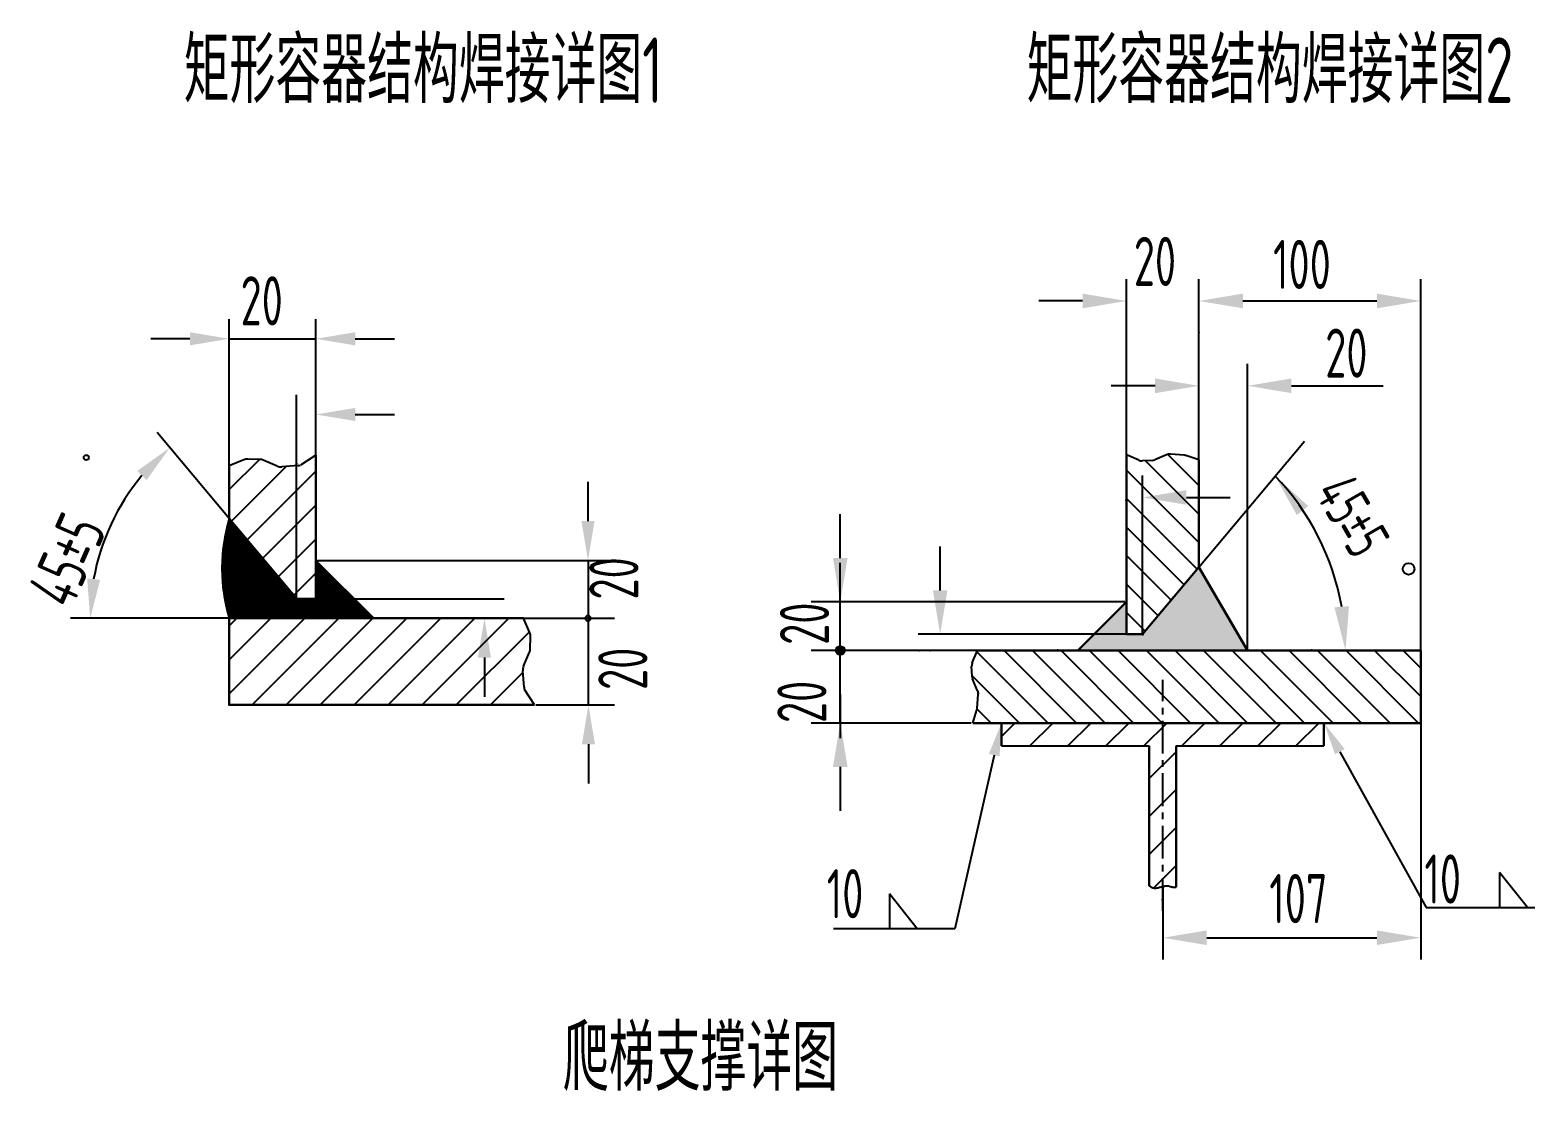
# Model space of a CAD drawing. Header units: millimetres. Extents: x 115735 to 194929, y 30422 to 45272.
# Drawn here: x 122621 to 126067, y 34908 to 37337 of the extents above; entities that cross this region are included whole.
import ezdxf
from ezdxf.enums import TextEntityAlignment as Align

# ---------------------------------------------------------------- set-up
doc = ezdxf.new("R2010")
doc.units = ezdxf.units.MM
doc.linetypes.add('CENTERX2', pattern=[4, 2.5, -0.5, 0.5, -0.5])
for name, color, linetype in [('2', 4, 'Continuous'), ('2细线层', 4, 'Continuous'), ('_CENTER', 1, 'CENTERX2'), ('DATA', 4, 'Continuous'), ('DIM', 3, 'Continuous'), ('DIMEN', 4, 'Continuous')]:
    doc.layers.add(name, color=color, linetype=linetype)
doc.layers.add('DRAWING', color=7, linetype='Continuous', lineweight=30)
doc.styles.add('JEREH', font='isocp.shx', dxfattribs={"width": 0.7, "bigfont": 'hzfs.shx'})

msp = doc.modelspace()

# ---------------------------------------------------------------- hatches: boundary and pattern name
at = {"ltscale": 5}
h = msp.add_hatch(color=4, dxfattribs=at)
h.paths.add_polyline_path([(125168.3, 35953.9), (125131.4, 35953.9), (125057.4, 35953.9), (125020.3, 35916.8), (125408.5, 35916.8), (125408.6, 35916.9), (125297.5, 36107.9)])
h.paths.add_polyline_path([(125131.4, 35953.9), (125131.4, 36027.9), (125057.4, 35953.9)], flags=17)
at = {"layer": 'DIM'}
h = msp.add_hatch(color=256, dxfattribs=at)
h.paths.add_polyline_path([(124476, 35926.9, 0.414214), (124465.9, 35916.8), (124476, 35916.8)])
h.paths.add_polyline_path([(124476, 35926.9), (124476, 35916.8), (124486.2, 35916.8, 0.414214)])
h.paths.add_polyline_path([(124486.2, 35916.8), (124476, 35916.8), (124476, 35906.6, 0.414214)])
h.paths.add_polyline_path([(124476, 35916.8), (124465.9, 35916.8, 0.414214), (124476, 35906.6)])

# ---------------------------------------------------------------- linework, layer by layer
at = {"color": 4}
for p, q in [((124845.2, 35698.2), (125183.7, 35698.2)), ((125245.2, 35698.2), (125583.7, 35698.2))]:
    msp.add_line(p, q, dxfattribs=at)
at = {"layer": '2', "ltscale": 5}
for p, q in [((125131.4, 36364.5), (125131.4, 36767.4)), ((125297.5, 36353.6), (125297.5, 36767.4)), ((125030.9, 36717.1), (124930.4, 36717.1)), ((125398, 36717.1), (125498.5, 36717.1)), ((123076.7, 36339.2), (123076.7, 36675.5)), ((123275.1, 36364.3), (123275.1, 36675.5)), ((122986.7, 36630.5), (122896.8, 36630.5)), ((123365.1, 36630.5), (123455, 36630.5)), ((123231, 36034.8), (123231, 36502.2)), ((123275.1, 36034.8), (123275.1, 36502.2)), ((123365.1, 36457.2), (123455, 36457.2)), ((123076.7, 36218.6), (122911.5, 36415.6)), ((125131.4, 35953.9), (125131.4, 36317.4)), ((125168.3, 35953.9), (125168.3, 36317.4)), ((125268.8, 36267.2), (125369.2, 36267.2)), ((124704.7, 36054.4), (124704.7, 36154.8)), ((123320.1, 36034.8), (123706, 36034.8)), ((123076.7, 35990.4), (122713.2, 35990.4)), ((123279.1, 35990.4), (123661.1, 35990.4)), ((125131.4, 35953.9), (124654.5, 35953.9)), ((125125.6, 35916.8), (124654.5, 35916.8)), ((123661.1, 35900.4), (123661.1, 35810.5))]:
    msp.add_line(p, q, dxfattribs=at)
at = {"layer": '2'}
for p, q in [((123278.1, 36123.1), (123958.3, 36123.1)), ((123898.3, 36123.1), (123898.3, 35990.4))]:
    msp.add_line(p, q, dxfattribs=at)
msp.add_circle((122749.2, 36358.5), 5.8, dxfattribs=at)
at = {"layer": '2', "ltscale": 5}
msp.add_arc((123268.2, 35990.4), 510, 140.1207, 169.8787, dxfattribs=at)
for points in [[(125030.9, 36733.9), (125030.9, 36700.4), (125131.4, 36717.1)], [(125398, 36733.9), (125398, 36700.4), (125297.5, 36717.1)], [(122986.7, 36645.5), (122986.7, 36615.5), (123076.7, 36630.5)], [(123365.1, 36645.5), (123365.1, 36615.5), (123275.1, 36630.5)], [(123365.1, 36472.2), (123365.1, 36442.2), (123275.1, 36457.2)], [(122887.4, 36306.8), (122866.2, 36328), (122940.4, 36381.1)], [(125268.8, 36283.9), (125268.8, 36250.4), (125168.3, 36267.2)], [(122751.2, 36081.4), (122781.1, 36078.7), (122758.2, 35990.4)], [(124688, 36054.4), (124721.5, 36054.4), (124704.7, 35953.9)], [(123676.1, 35900.4), (123646.1, 35900.4), (123661.1, 35990.4)]]:
    msp.add_solid(points, dxfattribs=at)
at = {"layer": '2'}
msp.add_solid([(123913.3, 36213), (123883.3, 36213), (123898.3, 36123.1)], dxfattribs=at)
at = {"layer": '_CENTER', "ltscale": 30}
msp.add_line((125214.5, 35320.5), (125214.5, 35849.2), dxfattribs=at)
at = {"layer": 'DIM', "ltscale": 5}
for p, q in [((125297.5, 36353.6), (125297.5, 36767.4)), ((125805.3, 35916.8), (125805.3, 36767.4)), ((125398, 36717.1), (125704.9, 36717.1)), ((123076.7, 36630.5), (123275.1, 36630.5)), ((125297.5, 36107.9), (125297.5, 36573)), ((125408.6, 35916.8), (125408.6, 36573)), ((125197.1, 36522.8), (125096.6, 36522.8)), ((125509.1, 36522.8), (125719.4, 36522.8)), ((125297.5, 36107.9), (125539.3, 36396.1)), ((125805.3, 35750.6), (125805.3, 35208.7)), ((125214.6, 35376.2), (125214.6, 35208.7)), ((125315.1, 35258.9), (125704.9, 35258.9))]:
    msp.add_line(p, q, dxfattribs=at)
at = {"layer": 'DIM'}
for p, q in [((123898.3, 36213), (123898.3, 36303)), ((124476, 36128.3), (124476, 36228.8)), ((124476, 36017.2), (124476, 36117.7)), ((125128, 36027.9), (124409.1, 36027.9)), ((124476, 35750.6), (124476, 36017.2)), ((123753.9, 35990.4), (123958.3, 35990.4)), ((123753.9, 35990.4), (123959.3, 35990.4)), ((123899.3, 35792), (123899.3, 35990.4)), ((124787, 35916.8), (124409.1, 35916.8)), ((124787, 35916.8), (124409.1, 35916.8)), ((124476, 35816.3), (124476, 35715.8)), ((123779, 35792), (123959.3, 35792)), ((124776.1, 35750.6), (124409.1, 35750.6)), ((123899.3, 35702.1), (123899.3, 35612.1)), ((124828.6, 35677.1), (124738.4, 35279.1)), ((124476, 35650.2), (124476, 35549.7)), ((125986, 35408.3), (125986, 35327.9)), ((126049.9, 35327.9), (125986, 35408.3)), ((124588.4, 35359.5), (124588.4, 35279.1)), ((124652.2, 35279.1), (124588.4, 35359.5)), ((124738.4, 35279.1), (124460.3, 35279.1))]:
    msp.add_line(p, q, dxfattribs=at)
at = {"layer": 'DIM', "extrusion": (0, 0, -1)}
for p, q in [((125620.2, 35684.9), (125817.9, 35327.8)), ((125817.9, 35327.8), (126066.8, 35327.9))]:
    msp.add_line(p, q, dxfattribs=at)
at = {"layer": 'DIM', "ltscale": 5}
msp.add_arc((125057.7, 35916.8), 575.4, 10.0165, 43.9277, dxfattribs=at)
for points in [[(125398, 36733.9), (125398, 36700.4), (125297.5, 36717.1)], [(125704.9, 36733.9), (125704.9, 36700.4), (125805.3, 36717.1)], [(125197.1, 36539.6), (125197.1, 36506.1), (125297.5, 36522.8)], [(125509.1, 36539.6), (125509.1, 36506.1), (125408.6, 36522.8)], [(125521.4, 36226.8), (125547.6, 36247.6), (125472.1, 36316)], [(125641, 36018.3), (125607.7, 36015.4), (125633.1, 35916.8)], [(125315.1, 35275.6), (125315.1, 35242.2), (125214.6, 35258.9)], [(125704.9, 35275.6), (125704.9, 35242.2), (125805.3, 35258.9)]]:
    msp.add_solid(points, dxfattribs=at)
at = {"layer": 'DIM'}
for points in [[(124459.3, 36128.3), (124492.8, 36128.3), (124476, 36027.9)], [(123914.3, 35702.1), (123884.3, 35702.1), (123899.3, 35792)], [(124459.3, 35650.2), (124492.8, 35650.2), (124476, 35750.6)], [(124816.3, 35679.9), (124845.2, 35750.6), (124840.8, 35674.4)]]:
    msp.add_solid(points, dxfattribs=at)
at = {"layer": 'DIM', "extrusion": (0, 0, -1)}
msp.add_solid([(-125631.2, 35691), (-125583.7, 35750.8), (-125609.2, 35678.8)], dxfattribs=at)
at = {"layer": 'DIMEN'}
for p, q in [((125297.5, 36367.7), (125297.5, 36645)), ((123275.1, 36364.3), (123239.5, 36341)), ((123275.1, 36364.3), (123275.1, 36034.8)), ((125159.4, 36352.5), (125131.4, 36364.5)), ((125223.4, 36364.8), (125196.6, 36353.3)), ((125297.5, 36294.2), (125226.1, 36365.7)), ((125263.6, 36363.8), (125232.1, 36366.2)), ((125297.5, 36353.6), (125267.7, 36363)), ((123076.7, 36285.2), (123145.9, 36354.4)), ((123110.2, 36353.5), (123076.7, 36339.2)), ((123081.9, 36212.5), (123207.4, 36337.9)), ((123117.5, 36170.1), (123275.1, 36327.7)), ((123146.7, 36354.3), (123119.6, 36355.2)), ((123186.6, 36338.9), (123154.6, 36352.6)), ((123234.5, 36340), (123197, 36337.1)), ((125297.5, 36163.7), (125131.4, 36329.8)), ((125190, 36351.8), (125167.3, 36351.1)), ((125297.5, 36228.9), (125175.1, 36351.3)), ((125293.2, 36102.7), (125131.4, 36264.5)), ((123153, 36127.7), (123275.1, 36249.8)), ((123062, 36144.9), (123103.6, 36186.6)), ((123062.4, 36148.6), (123102.1, 36188.3)), ((123062.8, 36152.2), (123100.7, 36190.1)), ((123063.3, 36155.9), (123099.2, 36191.9)), ((123063.8, 36159.7), (123097.7, 36193.6)), ((123064.3, 36163.4), (123095.9, 36195)), ((123064.9, 36167.3), (123092.7, 36195)), ((123065.6, 36171.1), (123089.5, 36195)), ((123066.2, 36175.1), (123086.2, 36195)), ((123067, 36179), (123083, 36195)), ((123067.8, 36183.1), (123079.8, 36195)), ((123262.9, 35990.4), (123068.2, 36185.2)), ((123068.6, 36187.1), (123076.5, 36195)), ((123266.2, 35990.4), (123068.8, 36187.8)), ((123269.4, 35990.4), (123069.3, 36190.5)), ((123069.5, 36191.3), (123073.3, 36195)), ((123272.6, 35990.4), (123069.9, 36193.1)), ((123070.5, 36195.5), (123084.4, 36209.4)), ((123071.2, 36195), (123070.6, 36195.7)), ((123074.5, 36195), (123071.2, 36198.3)), ((123228.3, 36038), (123071.2, 36195)), ((123071.5, 36199.7), (123083, 36211.2)), ((123077.7, 36195), (123071.8, 36200.9)), ((123080.9, 36195), (123072.5, 36203.5)), ((123072.6, 36204.1), (123081.5, 36212.9)), ((123084.2, 36195), (123073.1, 36206.1)), ((123073.3, 36195), (123085.9, 36207.7)), ((123073.8, 36208.5), (123080, 36214.7)), ((123087.4, 36195), (123073.8, 36208.6)), ((123090.6, 36195), (123074.5, 36211.1)), ((123211.4, 36058.1), (123074.5, 36195)), ((123075, 36213), (123078.5, 36216.5)), ((123093.9, 36195), (123075.2, 36213.7)), ((123093.5, 36198.7), (123076, 36216.2)), ((123076.4, 36217.5), (123077.1, 36218.2)), ((123076.5, 36195), (123087.4, 36205.9)), ((123231, 36034.8), (123076.7, 36218.6)), ((123194.6, 36078.2), (123077.7, 36195)), ((123079.8, 36195), (123088.9, 36204.2)), ((123177.7, 36098.2), (123080.9, 36195)), ((123083, 36195), (123090.3, 36202.4)), ((123160.9, 36118.3), (123084.2, 36195)), ((123086.2, 36195), (123091.8, 36200.6)), ((123144, 36138.4), (123087.4, 36195)), ((123089.5, 36195), (123093.3, 36198.9)), ((123127.2, 36158.5), (123090.6, 36195)), ((123092.7, 36195), (123094.8, 36197.1)), ((123110.3, 36178.6), (123093.9, 36195)), ((123095.9, 36195), (123096.2, 36195.4)), ((125263.4, 36067.3), (125131.4, 36199.3)), ((123059.9, 36107.3), (123119.8, 36167.2)), ((123059.9, 36104.1), (123121.3, 36165.5)), ((123059.9, 36100.9), (123122.8, 36163.7)), ((123060, 36113.9), (123116.9, 36170.8)), ((123060, 36110.6), (123118.4, 36169)), ((123060, 36097.7), (123124.3, 36162)), ((123060, 36094.5), (123125.7, 36160.2)), ((123060.1, 36117.2), (123115.4, 36172.5)), ((123060.1, 36091.4), (123127.2, 36158.5)), ((123060.2, 36120.6), (123113.9, 36174.3)), ((123060.2, 36088.3), (123128.7, 36156.7)), ((123060.4, 36124), (123112.5, 36176)), ((123060.4, 36085.2), (123130.2, 36154.9)), ((123060.5, 36082.1), (123131.6, 36153.2)), ((123060.6, 36127.4), (123111, 36177.8)), ((123060.7, 36079.1), (123133.1, 36151.4)), ((123060.8, 36130.8), (123109.5, 36179.5)), ((123061, 36134.3), (123108, 36181.3)), ((123061.3, 36137.8), (123106.6, 36183.1)), ((123061.6, 36141.4), (123105.1, 36184.8)), ((123224.2, 35990.4), (123062.7, 36151.8)), ((123227.4, 35990.4), (123063.1, 36154.7)), ((123230.6, 35990.4), (123063.5, 36157.6)), ((123233.9, 35990.4), (123063.9, 36160.4)), ((123237.1, 35990.4), (123064.3, 36163.2)), ((123240.3, 35990.4), (123064.7, 36166)), ((123243.5, 35990.4), (123065.2, 36168.8)), ((123246.8, 35990.4), (123065.6, 36171.6)), ((123250, 35990.4), (123066.1, 36174.3)), ((123253.2, 35990.4), (123066.6, 36177.1)), ((123256.5, 35990.4), (123067.1, 36179.8)), ((123259.7, 35990.4), (123067.7, 36182.5)), ((123188.6, 36085.3), (123275.1, 36171.9)), ((123188.6, 35990.4), (123060.2, 36118.9)), ((123191.8, 35990.4), (123060.3, 36122)), ((123195.1, 35990.4), (123060.4, 36125)), ((123198.3, 35990.4), (123060.6, 36128.1)), ((123201.5, 35990.4), (123060.8, 36131.1)), ((123060.9, 36076), (123134.6, 36149.7)), ((123204.8, 35990.4), (123061, 36134.2)), ((123061.2, 36073), (123136.1, 36147.9)), ((123208, 35990.4), (123061.3, 36137.2)), ((123061.4, 36070), (123137.5, 36146.2)), ((123211.2, 35990.4), (123061.5, 36140.1)), ((123061.7, 36067.1), (123139, 36144.4)), ((123214.5, 35990.4), (123061.8, 36143.1)), ((123062, 36064.1), (123140.5, 36142.6)), ((123217.7, 35990.4), (123062.1, 36146)), ((123062.3, 36061.2), (123142, 36140.9)), ((123220.9, 35990.4), (123062.4, 36148.9)), ((123062.6, 36058.3), (123143.4, 36139.1)), ((123063, 36055.4), (123144.9, 36137.4)), ((123063.3, 36052.6), (123146.4, 36135.6)), ((123063.7, 36049.7), (123147.8, 36133.9)), ((123064.1, 36046.9), (123149.3, 36132.1)), ((123064.5, 36044.1), (123150.8, 36130.3)), ((123065, 36041.3), (123152.3, 36128.6)), ((123065.4, 36038.5), (123153.7, 36126.8)), ((123065.9, 36035.8), (123155.2, 36125.1)), ((123066.4, 36033), (123156.7, 36123.3)), ((123066.9, 36030.3), (123158.2, 36121.6)), ((123067.5, 36027.6), (123159.6, 36119.8)), ((123068, 36024.9), (123161.1, 36118)), ((123068.6, 36022.2), (123162.6, 36116.3)), ((123407.8, 35990.4), (123275.1, 36123.1)), ((123275.1, 36122.1), (123275.6, 36122.6)), ((123275.1, 36118.9), (123277.2, 36121)), ((123360.8, 36034.8), (123275.1, 36120.5)), ((123275.1, 36115.7), (123278.8, 36119.4)), ((123275.1, 36112.4), (123280.4, 36117.8)), ((123357.6, 36034.8), (123275.1, 36117.2)), ((123275.1, 36109.2), (123282, 36116.1)), ((125233.6, 36031.8), (125131.4, 36134)), ((123178.9, 35990.4), (123059.9, 36109.4)), ((123175.7, 35990.4), (123059.9, 36106.2)), ((123172.4, 35990.4), (123059.9, 36103)), ((123169.2, 35990.4), (123059.9, 36099.7)), ((123182.1, 35990.4), (123060, 36112.6)), ((123166, 35990.4), (123060, 36096.4)), ((123185.4, 35990.4), (123060.1, 36115.7)), ((123162.8, 35990.4), (123060.1, 36093.1)), ((123159.5, 35990.4), (123060.2, 36089.8)), ((123156.3, 35990.4), (123060.3, 36086.4)), ((123153.1, 35990.4), (123060.5, 36083)), ((123069.1, 36019.6), (123164.1, 36114.5)), ((123069.7, 36016.9), (123165.5, 36112.8)), ((123070.3, 36014.3), (123167, 36111)), ((123070.9, 36011.7), (123168.5, 36109.3)), ((123071.6, 36009.1), (123170, 36107.5)), ((123072.2, 36006.5), (123171.4, 36105.7)), ((123072.9, 36004), (123172.9, 36104)), ((123073.6, 36001.4), (123174.4, 36102.2)), ((123074.3, 35998.9), (123175.9, 36100.5)), ((123075, 35996.3), (123177.3, 36098.7)), ((123075.7, 35993.8), (123178.8, 36097)), ((123076.4, 35991.3), (123180.3, 36095.2)), ((123078.7, 35990.4), (123181.8, 36093.4)), ((123082, 35990.4), (123183.2, 36091.7)), ((123085.2, 35990.4), (123184.7, 36089.9)), ((123088.4, 35990.4), (123186.2, 36088.2)), ((123091.7, 35990.4), (123187.7, 36086.4)), ((123094.9, 35990.4), (123189.1, 36084.7)), ((123098.1, 35990.4), (123190.6, 36082.9)), ((123224.1, 36043), (123275.1, 36093.9)), ((123275.1, 36106), (123283.6, 36114.5)), ((123354.3, 36034.8), (123275.1, 36114)), ((123275.1, 36102.7), (123285.3, 36112.9)), ((123275.1, 36099.5), (123286.9, 36111.3)), ((123351.1, 36034.8), (123275.1, 36110.8)), ((123275.1, 36096.3), (123288.5, 36109.7)), ((123275.1, 36093.1), (123290.1, 36108.1)), ((123347.9, 36034.8), (123275.1, 36107.5)), ((123275.1, 36089.8), (123291.7, 36106.4)), ((123275.1, 36086.6), (123293.3, 36104.8)), ((123344.6, 36034.8), (123275.1, 36104.3)), ((123275.1, 36083.4), (123295, 36103.2)), ((123275.1, 36080.1), (123296.6, 36101.6)), ((123341.4, 36034.8), (123275.1, 36101.1)), ((123275.1, 36076.9), (123298.2, 36100)), ((123275.1, 36073.7), (123299.8, 36098.4)), ((123338.2, 36034.8), (123275.1, 36097.8)), ((123275.1, 36070.4), (123301.4, 36096.8)), ((123275.1, 36067.2), (123303, 36095.1)), ((123334.9, 36034.8), (123275.1, 36094.6)), ((123275.1, 36064), (123304.7, 36093.5)), ((123275.1, 36060.7), (123306.3, 36091.9)), ((123331.7, 36034.8), (123275.1, 36091.4)), ((123275.1, 36057.5), (123307.9, 36090.3)), ((123275.1, 36054.3), (123309.5, 36088.7)), ((123328.5, 36034.8), (123275.1, 36088.1)), ((123275.1, 36051), (123311.1, 36087.1)), ((123275.1, 36047.8), (123312.7, 36085.4)), ((123325.3, 36034.8), (123275.1, 36084.9)), ((123275.1, 36044.6), (123314.3, 36083.8)), ((123275.1, 36041.3), (123316, 36082.2)), ((123322, 36034.8), (123275.1, 36081.7)), ((123149.8, 35990.4), (123060.7, 36079.5)), ((123146.6, 35990.4), (123060.9, 36076.1)), ((123143.4, 35990.4), (123061.2, 36072.6)), ((123140.1, 35990.4), (123061.5, 36069)), ((123136.9, 35990.4), (123061.8, 36065.5)), ((123133.7, 35990.4), (123062.2, 36061.9)), ((123130.4, 35990.4), (123062.6, 36058.2)), ((123127.2, 35990.4), (123063.1, 36054.5)), ((123124, 35990.4), (123063.6, 36050.8)), ((123101.4, 35990.4), (123192.1, 36081.1)), ((123104.6, 35990.4), (123193.6, 36079.4)), ((123107.8, 35990.4), (123195, 36077.6)), ((123111.1, 35990.4), (123196.5, 36075.9)), ((123114.3, 35990.4), (123198, 36074.1)), ((123117.5, 35990.4), (123199.5, 36072.4)), ((123120.8, 35990.4), (123200.9, 36070.6)), ((123124, 35990.4), (123202.4, 36068.8)), ((123127.2, 35990.4), (123203.9, 36067.1)), ((123130.4, 35990.4), (123205.4, 36065.3)), ((123133.7, 35990.4), (123206.8, 36063.6)), ((123136.9, 35990.4), (123208.3, 36061.8)), ((123140.1, 35990.4), (123209.8, 36060.1)), ((123143.4, 35990.4), (123211.3, 36058.3)), ((123146.6, 35990.4), (123212.7, 36056.5)), ((123149.8, 35990.4), (123214.2, 36054.8)), ((123153.1, 35990.4), (123215.7, 36053)), ((123156.3, 35990.4), (123217.2, 36051.3)), ((123159.5, 35990.4), (123218.6, 36049.5)), ((123162.8, 35990.4), (123220.1, 36047.8)), ((123275.1, 36038.1), (123317.6, 36080.6)), ((123275.1, 36034.9), (123319.2, 36079)), ((123318.8, 36034.8), (123275.1, 36078.4)), ((123315.6, 36034.8), (123275.1, 36075.2)), ((123312.3, 36034.8), (123275.1, 36072)), ((123309.1, 36034.8), (123275.1, 36068.8)), ((123305.9, 36034.8), (123275.1, 36065.5)), ((123302.6, 36034.8), (123275.1, 36062.3)), ((123299.4, 36034.8), (123275.1, 36059.1)), ((123296.2, 36034.8), (123275.1, 36055.8)), ((123292.9, 36034.8), (123275.1, 36052.6)), ((123289.7, 36034.8), (123275.1, 36049.4)), ((123278.2, 36034.8), (123320.8, 36077.4)), ((123281.4, 36034.8), (123322.4, 36075.7)), ((123284.7, 36034.8), (123324, 36074.1)), ((123287.9, 36034.8), (123325.7, 36072.5)), ((123291.1, 36034.8), (123327.3, 36070.9)), ((123294.4, 36034.8), (123328.9, 36069.3)), ((123297.6, 36034.8), (123330.5, 36067.7)), ((123300.8, 36034.8), (123332.1, 36066)), ((123304.1, 36034.8), (123333.7, 36064.4)), ((123307.3, 36034.8), (123335.4, 36062.8)), ((123310.5, 36034.8), (123337, 36061.2)), ((123313.8, 36034.8), (123338.6, 36059.6)), ((123317, 36034.8), (123340.2, 36058)), ((123320.2, 36034.8), (123341.8, 36056.4)), ((123323.4, 36034.8), (123343.4, 36054.7)), ((123326.7, 36034.8), (123345, 36053.1)), ((123329.9, 36034.8), (123346.7, 36051.5)), ((123333.1, 36034.8), (123348.3, 36049.9)), ((123336.4, 36034.8), (123349.9, 36048.3)), ((125203.8, 35996.3), (125131.4, 36068.7)), ((123120.7, 35990.4), (123064.1, 36047.1)), ((123117.5, 35990.4), (123064.7, 36043.2)), ((123114.3, 35990.4), (123065.3, 36039.4)), ((123111, 35990.4), (123066, 36035.5)), ((123107.8, 35990.4), (123066.7, 36031.5)), ((123104.6, 35990.4), (123067.5, 36027.5)), ((123101.3, 35990.4), (123068.3, 36023.5)), ((123098.1, 35990.4), (123069.2, 36019.4)), ((123094.9, 35990.4), (123070.1, 36015.2)), ((123166, 35990.4), (123221.6, 36046)), ((123169.2, 35990.4), (123223.1, 36044.2)), ((123172.5, 35990.4), (123224.5, 36042.5)), ((123175.7, 35990.4), (123226, 36040.7)), ((123178.9, 35990.4), (123227.5, 36039)), ((123182.2, 35990.4), (123228.9, 36037.2)), ((123185.4, 35990.4), (123230.4, 36035.5)), ((123188.6, 35990.4), (123233, 36034.8)), ((123191.9, 35990.4), (123236.2, 36034.8)), ((123195.1, 35990.4), (123239.4, 36034.8)), ((123198.3, 35990.4), (123242.7, 36034.8)), ((123201.5, 35990.4), (123245.9, 36034.8)), ((123204.8, 35990.4), (123249.1, 36034.8)), ((123208, 35990.4), (123252.3, 36034.8)), ((123211.2, 35990.4), (123255.6, 36034.8)), ((123214.5, 35990.4), (123258.8, 36034.8)), ((123217.7, 35990.4), (123262, 36034.8)), ((123220.9, 35990.4), (123265.3, 36034.8)), ((123224.2, 35990.4), (123268.5, 36034.8)), ((123227.4, 35990.4), (123271.7, 36034.8)), ((123230.6, 35990.4), (123275, 36034.8)), ((123275.9, 35990.4), (123231.5, 36034.8)), ((123233.9, 35990.4), (123278.2, 36034.8)), ((123279.1, 35990.4), (123234.8, 36034.8)), ((123237.1, 35990.4), (123281.4, 36034.8)), ((123282.3, 35990.4), (123238, 36034.8)), ((123240.3, 35990.4), (123284.7, 36034.8)), ((123285.6, 35990.4), (123241.2, 36034.8)), ((123243.6, 35990.4), (123287.9, 36034.8)), ((123288.8, 35990.4), (123244.5, 36034.8)), ((123246.8, 35990.4), (123291.1, 36034.8)), ((123292, 35990.4), (123247.7, 36034.8)), ((123250, 35990.4), (123294.4, 36034.8)), ((123295.3, 35990.4), (123250.9, 36034.8)), ((123253.3, 35990.4), (123297.6, 36034.8)), ((123298.5, 35990.4), (123254.2, 36034.8)), ((123256.5, 35990.4), (123300.8, 36034.8)), ((123301.7, 35990.4), (123257.4, 36034.8)), ((123259.7, 35990.4), (123304.1, 36034.8)), ((123305, 35990.4), (123260.6, 36034.8)), ((123263, 35990.4), (123307.3, 36034.8)), ((123308.2, 35990.4), (123263.8, 36034.8)), ((123266.2, 35990.4), (123310.5, 36034.8)), ((123311.4, 35990.4), (123267.1, 36034.8)), ((123269.4, 35990.4), (123313.8, 36034.8)), ((123314.7, 35990.4), (123270.3, 36034.8)), ((123272.6, 35990.4), (123317, 36034.8)), ((123317.9, 35990.4), (123273.5, 36034.8)), ((123286.5, 36034.8), (123275.1, 36046.1)), ((123283.2, 36034.8), (123275.1, 36042.9)), ((123280, 36034.8), (123275.1, 36039.7)), ((123276.8, 36034.8), (123275.1, 36036.4)), ((123275.9, 35990.4), (123320.2, 36034.8)), ((123321.1, 35990.4), (123276.8, 36034.8)), ((123279.1, 35990.4), (123323.4, 36034.8)), ((123324.3, 35990.4), (123280, 36034.8)), ((123282.3, 35990.4), (123326.7, 36034.8)), ((123327.6, 35990.4), (123283.2, 36034.8)), ((123285.6, 35990.4), (123329.9, 36034.8)), ((123330.8, 35990.4), (123286.5, 36034.8)), ((123288.8, 35990.4), (123333.1, 36034.8)), ((123334, 35990.4), (123289.7, 36034.8)), ((123292, 35990.4), (123336.4, 36034.8)), ((123337.3, 35990.4), (123292.9, 36034.8)), ((123295.3, 35990.4), (123339.6, 36034.8)), ((123340.5, 35990.4), (123296.2, 36034.8)), ((123298.5, 35990.4), (123342.8, 36034.8)), ((123343.7, 35990.4), (123299.4, 36034.8)), ((123301.7, 35990.4), (123346.1, 36034.8)), ((123347, 35990.4), (123302.6, 36034.8)), ((123305, 35990.4), (123349.3, 36034.8)), ((123350.2, 35990.4), (123305.9, 36034.8)), ((123308.2, 35990.4), (123352.5, 36034.8)), ((123353.4, 35990.4), (123309.1, 36034.8)), ((123311.4, 35990.4), (123355.8, 36034.8)), ((123356.7, 35990.4), (123312.3, 36034.8)), ((123314.7, 35990.4), (123359, 36034.8)), ((123359.9, 35990.4), (123315.6, 36034.8)), ((123317.9, 35990.4), (123362.2, 36034.8)), ((123363.1, 35990.4), (123318.8, 36034.8)), ((123321.1, 35990.4), (123364.4, 36033.7)), ((123366.4, 35990.4), (123322, 36034.8)), ((123324.4, 35990.4), (123366.1, 36032.1)), ((123369.6, 35990.4), (123325.3, 36034.8)), ((123327.6, 35990.4), (123367.7, 36030.5)), ((123372.8, 35990.4), (123328.5, 36034.8)), ((123330.8, 35990.4), (123369.3, 36028.9)), ((123376.1, 35990.4), (123331.7, 36034.8)), ((123334.1, 35990.4), (123370.9, 36027.3)), ((123379.3, 35990.4), (123334.9, 36034.8)), ((123337.3, 35990.4), (123372.5, 36025.6)), ((123382.5, 35990.4), (123338.2, 36034.8)), ((123339.6, 36034.8), (123351.5, 36046.7)), ((123340.5, 35990.4), (123374.1, 36024)), ((123385.8, 35990.4), (123341.4, 36034.8)), ((123342.8, 36034.8), (123353.1, 36045)), ((123343.7, 35990.4), (123375.8, 36022.4)), ((123389, 35990.4), (123344.6, 36034.8)), ((123346.1, 36034.8), (123354.7, 36043.4)), ((123347, 35990.4), (123377.4, 36020.8)), ((123392.2, 35990.4), (123347.9, 36034.8)), ((123349.3, 36034.8), (123356.4, 36041.8)), ((123350.2, 35990.4), (123379, 36019.2)), ((123395.4, 35990.4), (123351.1, 36034.8)), ((123352.5, 36034.8), (123358, 36040.2)), ((123353.4, 35990.4), (123380.6, 36017.6)), ((123398.7, 35990.4), (123354.3, 36034.8)), ((123355.8, 36034.8), (123359.6, 36038.6)), ((123356.7, 35990.4), (123382.2, 36016)), ((123401.9, 35990.4), (123357.6, 36034.8)), ((123359, 36034.8), (123361.2, 36037)), ((123359.9, 35990.4), (123383.8, 36014.3)), ((123405.1, 35990.4), (123360.8, 36034.8)), ((123362.2, 36034.8), (123362.8, 36035.3)), ((123363.1, 35990.4), (123385.4, 36012.7)), ((123091.7, 35990.4), (123071.1, 36010.9)), ((123088.4, 35990.4), (123072.2, 36006.6)), ((123085.2, 35990.4), (123073.3, 36002.3)), ((123082, 35990.4), (123074.6, 35997.8)), ((123078.7, 35990.4), (123075.9, 35993.3)), ((123076.7, 35973.5), (123093.7, 35990.4)), ((123076.7, 35817.6), (123249.5, 35990.4)), ((123076.7, 35895.5), (123171.6, 35990.4)), ((123129.1, 35792), (123327.5, 35990.4)), ((123207, 35792), (123405.4, 35990.4)), ((123284.9, 35792), (123483.3, 35990.4)), ((123362.9, 35792), (123561.3, 35990.4)), ((123366.4, 35990.4), (123387.1, 36011.1)), ((123369.6, 35990.4), (123388.7, 36009.5)), ((123372.8, 35990.4), (123390.3, 36007.9)), ((123376.1, 35990.4), (123391.9, 36006.3)), ((123379.3, 35990.4), (123393.5, 36004.6)), ((123382.5, 35990.4), (123395.1, 36003)), ((123385.8, 35990.4), (123396.8, 36001.4)), ((123389, 35990.4), (123398.4, 35999.8)), ((123392.2, 35990.4), (123400, 35998.2)), ((123395.5, 35990.4), (123401.6, 35996.6)), ((123398.7, 35990.4), (123403.2, 35994.9)), ((123401.9, 35990.4), (123404.8, 35993.3)), ((123405.2, 35990.4), (123406.5, 35991.7)), ((123440.8, 35792), (123639.2, 35990.4)), ((123518.7, 35792), (123717.1, 35990.4)), ((123765.2, 35956.9), (123750.9, 35990.4)), ((125174.1, 35960.8), (125131.4, 36003.5)), ((123596.7, 35792), (123764.1, 35959.4)), ((123766, 35920.5), (123766.9, 35947.6)), ((123750.5, 35880.5), (123764.3, 35912.5)), ((124778.4, 35888.7), (124790.3, 35916.8)), ((124951.9, 35750.6), (124785.8, 35916.8)), ((125017.2, 35750.6), (124851, 35916.8)), ((125082.4, 35750.6), (124916.3, 35916.8)), ((125147.7, 35750.6), (124981.6, 35916.8)), ((125213, 35750.6), (125046.8, 35916.8)), ((125278.3, 35750.6), (125112.1, 35916.8)), ((125343.5, 35750.6), (125177.4, 35916.8)), ((125408.8, 35750.6), (125242.6, 35916.8)), ((125474.1, 35750.6), (125307.9, 35916.8)), ((125539.3, 35750.6), (125373.2, 35916.8)), ((125408.6, 35916.9), (125408.5, 35916.8)), ((125604.6, 35750.6), (125438.5, 35916.8)), ((125669.9, 35750.6), (125503.7, 35916.8)), ((125735.1, 35750.6), (125569, 35916.8)), ((125800.4, 35750.6), (125634.3, 35916.8)), ((125805.3, 35811), (125699.5, 35916.8)), ((125805.3, 35876.2), (125764.8, 35916.8)), ((124777.7, 35858.2), (124776.9, 35880.9)), ((123674.6, 35792), (123749.1, 35866.5)), ((123751.7, 35832.6), (123748.8, 35870.1)), ((124886.6, 35750.6), (124777.6, 35859.7)), ((124790.6, 35824.7), (124779.1, 35851.5)), ((123776, 35792), (123752.7, 35827.6)), ((124789.7, 35784.6), (124792.1, 35816)), ((124779.4, 35750.6), (124788.9, 35780.5)), ((124821.4, 35750.6), (124789.4, 35782.6)), ((124846.5, 35721.4), (124875.7, 35750.6)), ((124910.3, 35698.2), (124962.7, 35750.6)), ((124997.3, 35698.2), (125049.7, 35750.6)), ((125084.4, 35698.2), (125136.8, 35750.6)), ((125171.4, 35698.2), (125223.8, 35750.6)), ((125258.4, 35698.2), (125310.8, 35750.6)), ((125345.4, 35698.2), (125397.8, 35750.6)), ((125432.5, 35698.2), (125484.9, 35750.6)), ((125519.5, 35698.2), (125571.9, 35750.6)), ((125183.7, 35623.5), (125245.2, 35685)), ((125183.7, 35536.5), (125245.2, 35598)), ((125183.7, 35449.4), (125245.2, 35511)), ((125194.2, 35372.9), (125245.2, 35424)), ((125183.7, 35378.1), (125185.5, 35376.7)), ((125185.5, 35376.7), (125187.2, 35375.6)), ((125187.2, 35375.6), (125188.8, 35374.7)), ((125188.8, 35374.7), (125190.3, 35374)), ((125190.3, 35374), (125191.7, 35373.5)), ((125191.7, 35373.5), (125193.1, 35373.1)), ((125193.1, 35373.1), (125194.4, 35372.9)), ((125194.4, 35372.9), (125195.6, 35372.8)), ((125195.6, 35372.8), (125196.9, 35372.7)), ((125196.9, 35372.7), (125198.1, 35372.7)), ((125198.1, 35372.7), (125199.3, 35372.8)), ((125199.3, 35372.8), (125200.5, 35372.9)), ((125200.5, 35372.9), (125201.8, 35373.1)), ((125201.8, 35373.1), (125203.1, 35373.3)), ((125203.1, 35373.3), (125204.4, 35373.6)), ((125204.4, 35373.6), (125205.8, 35374)), ((125205.8, 35374), (125207.3, 35374.4)), ((125207.3, 35374.4), (125208.9, 35374.8)), ((125208.9, 35374.8), (125210.5, 35375.2)), ((125210.5, 35375.2), (125212.2, 35375.6)), ((125212.2, 35375.6), (125213.8, 35376)), ((125213.8, 35376), (125215.4, 35376.4)), ((125215.4, 35376.4), (125216.9, 35376.8)), ((125216.9, 35376.8), (125218.4, 35377.1)), ((125218.4, 35377.1), (125219.7, 35377.4)), ((125219.7, 35377.4), (125221, 35377.6)), ((125221, 35377.6), (125222.2, 35377.7)), ((125222.2, 35377.7), (125223.3, 35377.8)), ((125223.3, 35377.8), (125224.3, 35377.9)), ((125224.3, 35377.9), (125225.4, 35377.8)), ((125225.4, 35377.8), (125226.3, 35377.8)), ((125226.3, 35377.8), (125227.3, 35377.6)), ((125227.3, 35377.6), (125228.2, 35377.4)), ((125228.2, 35377.4), (125229.2, 35377.2)), ((125229.2, 35377.2), (125230.1, 35376.9)), ((125230.1, 35376.9), (125231.1, 35376.6)), ((125231.1, 35376.6), (125232, 35376.3)), ((125232, 35376.3), (125233, 35376)), ((125233, 35376), (125234, 35375.7)), ((125234, 35375.7), (125235, 35375.4)), ((125235, 35375.4), (125236.1, 35375.1)), ((125236.1, 35375.1), (125237.4, 35374.9)), ((125237.4, 35374.9), (125238.9, 35374.7)), ((125238.9, 35374.7), (125240.9, 35374.6)), ((125240.9, 35374.6), (125243.5, 35374.7)), ((125243.5, 35374.7), (125245.2, 35374.7))]:
    msp.add_line(p, q, dxfattribs=at)
for centre, radius in [((125777.6, 36103.4), 13.2), ((124476, 35916.8), 10.1)]:
    msp.add_circle(centre, radius, dxfattribs=at)
for centre, radius, start, end in [((125230.7, 36347.8), 18.5, 85.5984, 113.2124), ((125262.1, 36345.4), 18.5, 72.4635, 85.5984), ((123118.8, 36333.2), 22, 88.1512, 113.0392), ((123146, 36332.3), 22, 66.7876, 88.1512), ((123195.3, 36359.1), 22, 246.7876, 274.4016), ((123232.8, 36362), 22, 274.4016, 287.5365), ((125166.7, 36369.5), 18.5, 246.9608, 271.8488), ((125189.4, 36370.3), 18.5, 271.8488, 293.2124), ((123455.9, 36104.5), 395.9, 163.2495, 196.7505), ((123898.3, 35990.4), 6.12, 0, 180), ((123898.3, 35990.4), 6.12, 180, 0), ((123744.9, 35948.3), 22, 358.1512, 23.0392), ((123744, 35921.2), 22, 336.7876, 358.1512), ((123770.8, 35871.8), 22, 156.7876, 184.4016), ((124795.4, 35881.5), 18.5, 156.9608, 181.8488), ((124796.1, 35858.8), 18.5, 181.8488, 203.2124), ((123773.7, 35834.3), 22, 184.4016, 197.5365), ((124773.7, 35817.4), 18.5, 355.5984, 23.2124), ((124771.2, 35786), 18.5, 342.4635, 355.5984)]:
    msp.add_arc(centre, radius, start, end, dxfattribs=at)
for p in [(125297.5, 36645), (125131.4, 36364.5), (123076.7, 36339.2), (123076.7, 36339.2), (123231, 36344.6), (123275.1, 36327.7), (125131.4, 36241.9), (123076.7, 36218.6), (123231, 36034.8), (123076.7, 35990.4), (123511.6, 35990.4), (123561.3, 35990.4), (123750.9, 35990.4), (124656.7, 35916.8), (124682.2, 35916.8), (124790.3, 35916.8), (123076.7, 35792), (123898.3, 35792)]:
    msp.add_point(p, dxfattribs=at)
at = {"layer": 'DRAWING'}
for p, q in [((123275.1, 36123.1), (123275.1, 36364.3)), ((125131.4, 36364.5), (125131.4, 35953.9)), ((123076.7, 36339.2), (123076.7, 36218.6)), ((125297.5, 36353.6), (125297.5, 36107.9)), ((123076.7, 36218.6), (123231.5, 36034.8)), ((125168.3, 35953.9), (125297.5, 36107.9)), ((125408.6, 35916.8), (125297.5, 36107.9)), ((123275.1, 36034.8), (123231, 36034.8)), ((123750.9, 35990.4), (123076.7, 35990.4)), ((123076.7, 35990.4), (123076.7, 35792)), ((125131.4, 35953.9), (125168.3, 35953.9)), ((124790.3, 35916.8), (125805.3, 35916.8)), ((125805.3, 35916.8), (125805.3, 35750.6)), ((123776, 35792), (123076.7, 35792)), ((124779.4, 35750.6), (125805.3, 35750.6)), ((124845.2, 35750.6), (124845.2, 35698.2)), ((125583.7, 35750.6), (125583.7, 35698.2)), ((125183.7, 35698.2), (125183.7, 35378.1)), ((125245.2, 35698.2), (125245.2, 35374.7))]:
    msp.add_line(p, q, dxfattribs=at)
at = {"layer": 'DRAWING', "color": 0}
msp.add_line((125020.3, 35916.8), (125131.4, 36027.9), dxfattribs=at)
at = {"layer": 'DRAWING', "color": 0, "linetype": 'ByBlock'}
for p in [(125131.4, 36260.3), (125297.5, 36107.9), (125168.3, 35953.9), (124973.6, 35916.8), (125555.2, 35916.8), (125805.3, 35750.6), (125214.5, 35346.2)]:
    msp.add_point(p, dxfattribs=at)

# ---------------------------------------------------------------- texts
at = {"layer": '2细线层', "ltscale": 80, "style": 'JEREH', "width": 0.7}
for s, p in [('矩形容器结构焊接详图1', (123521, 37253.5)), ('矩形容器结构焊接详图2', (125460.1, 37253.5)), ('爬梯支撑详图', (124155.9, 34991.3))]:
    msp.add_text(s, height=150, dxfattribs=at).set_placement(p, align=Align.MIDDLE)
at = {"layer": '2细线层', "style": 'JEREH', "width": 0.7}
msp.add_text('45±5', height=100.47, rotation=299.9431, dxfattribs=at).set_placement((125559.8, 36279.2))
at = {"layer": 'DATA', "style": 'JEREH', "width": 0.7}
for s, rotation, p in [('45±5', 66.0954, (122715.2, 36008)), ('20', 90, (124013.9, 36033.5)), ('20', 90, (124450.4, 35929.7)), ('20', 90, (124034.3, 35826.4)), ('20', 90, (124444.4, 35750.6))]:
    msp.add_text(s, height=112.5, rotation=rotation, dxfattribs=at).set_placement(p)
at = {"layer": 'DIM', "color": 4, "style": 'JEREH', "width": 0.7}
for s, p in [('20', (125148.2, 36751.4)), ('100', (125467.1, 36744.6)), ('20', (123102.6, 36661.2)), ('20', (125586.6, 36541.5)), ('107', (125458.5, 35292.4))]:
    msp.add_text(s, height=112.5, dxfattribs=at).set_placement(p)
for p in [(125813.7, 35393.4), (124445, 35359.8)]:
    msp.add_text('10', height=112.5, dxfattribs=at).set_placement(p, align=Align.MIDDLE_LEFT)

doc.saveas('drawing.dxf')
